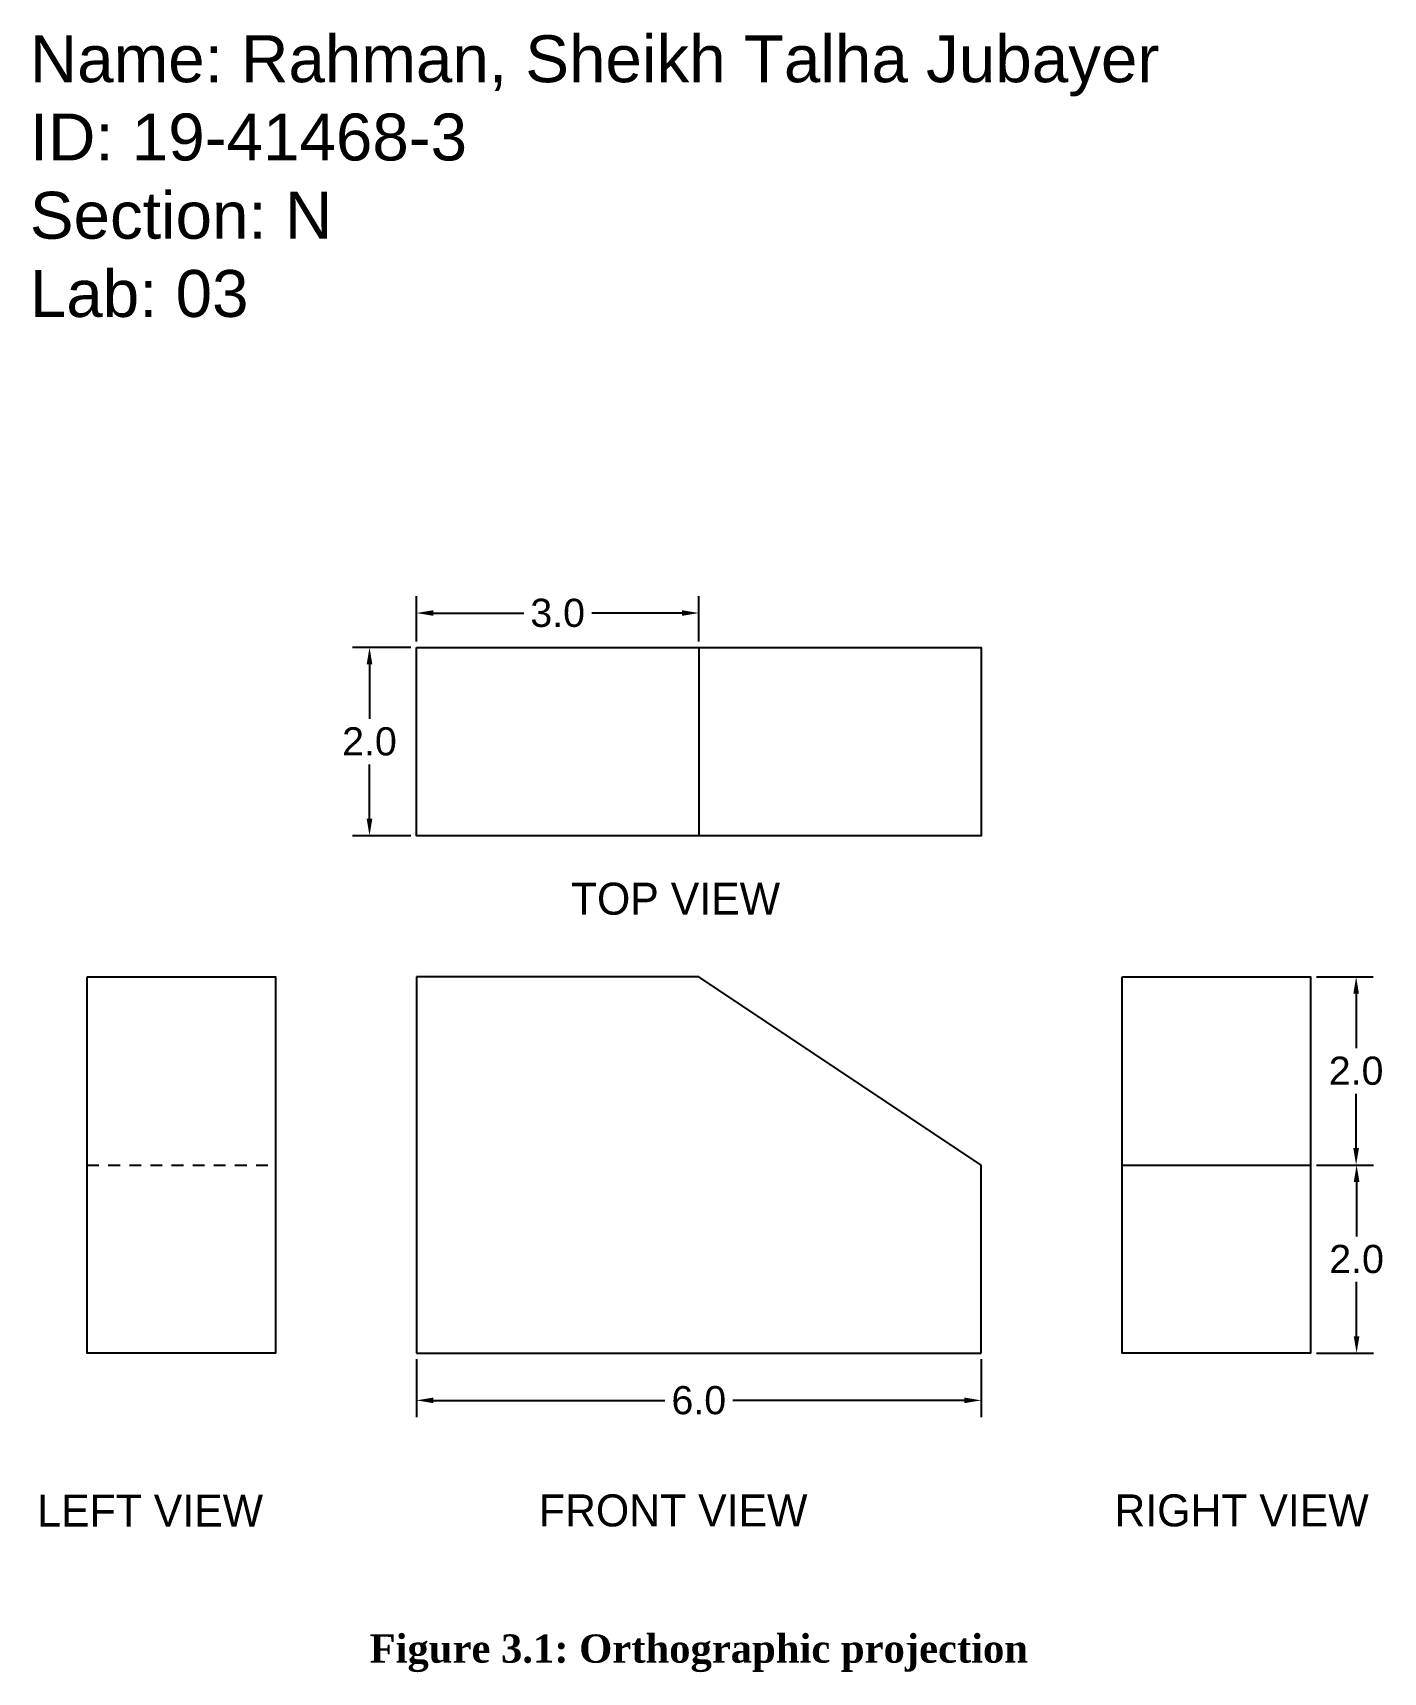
# Model space of a CAD drawing. Header units: inches. Extents: x 1.3 to 15.7, y 8.3 to 25.7.
import ezdxf

# ---------------------------------------------------------------- set-up
doc = ezdxf.new("R2010")
doc.units = ezdxf.units.IN
doc.header["$MEASUREMENT"] = 0
doc.linetypes.add('HIDDEN2', pattern=[0.1875, 0.125, -0.0625])
doc.layers.add('Layer1', color=7, linetype='HIDDEN2')
doc.styles.add('Annotative', font='arial.ttf')
doc.styles.get("Standard").update_dxf_attribs({"font": 'arial.ttf'})
doc.dimstyles.get("Standard").update_dxf_attribs({"dimtxt": 0.3, "dimasz": 0.18, "dimexe": 0.18, "dimexo": 0.0625, "dimgap": 0.09, "dimtad": 0, "dimtih": 1, "dimtoh": 1, "dimdec": 1, "dimzin": 0, "dimdsep": 46, "dimtxsty": 'Standard', "dimcen": 0.09, "dimadec": 0, "dimazin": 0, "dimtfac": 1, "dimtdec": 1, "dimtofl": 0, "dimtmove": 0, "dimatfit": 3, "dimfxl": 1, "dimtolj": 1, "dimtzin": 0, "dimarcsym": 0})

# ---------------------------------------------------------------- blocks, each defined once
blk = doc.blocks.new('*D6')
at = {"color": 0, "lineweight": -2, "transparency": 16777216}
for p, q in [((5.382, 19.245), (5.382, 19.729)), ((8.39, 19.245), (8.39, 19.729)), ((5.562, 19.549), (6.524, 19.549)), ((8.21, 19.549), (7.249, 19.549))]:
    blk.add_line(p, q, dxfattribs=at)
at = {"color": 0, "transparency": 16777216}
for points in [[(5.562, 19.579), (5.562, 19.519), (5.382, 19.549)], [(8.21, 19.579), (8.21, 19.519), (8.39, 19.549)]]:
    blk.add_solid(points, dxfattribs=at)
at = {"layer": 'Defpoints', "color": 0, "transparency": 16777216}
for p in [(8.39, 19.549), (5.382, 19.183), (8.39, 19.183)]:
    blk.add_point(p, dxfattribs=at)
at = {"color": 0, "transparency": 16777216, "insert": (6.886, 19.549), "char_height": 0.3, "attachment_point": 5}
blk.add_mtext('\\A1;3.0', dxfattribs=at)
blk = doc.blocks.new('*D7')
at = {"color": 0, "lineweight": -2, "transparency": 16777216}
for p, q in [((5.32, 19.183), (4.701, 19.183)), ((4.881, 19.003), (4.881, 18.423)), ((4.881, 17.357), (4.881, 17.937)), ((5.32, 17.177), (4.701, 17.177))]:
    blk.add_line(p, q, dxfattribs=at)
at = {"color": 0, "transparency": 16777216}
for points in [[(4.851, 19.003), (4.911, 19.003), (4.881, 19.183)], [(4.851, 17.357), (4.911, 17.357), (4.881, 17.177)]]:
    blk.add_solid(points, dxfattribs=at)
at = {"layer": 'Defpoints', "color": 0, "transparency": 16777216}
for p in [(5.382, 19.183), (4.881, 17.177), (5.382, 17.177)]:
    blk.add_point(p, dxfattribs=at)
at = {"color": 0, "transparency": 16777216, "insert": (4.881, 18.18), "char_height": 0.3, "attachment_point": 5}
blk.add_mtext('\\A1;2.0', dxfattribs=at)
blk = doc.blocks.new('*D8')
at = {"color": 0, "lineweight": -2, "transparency": 16777216}
for p, q in [((5.382, 11.6), (5.382, 10.981)), ((11.398, 11.6), (11.398, 10.981)), ((5.562, 11.161), (8.027, 11.161)), ((11.218, 11.161), (8.754, 11.161))]:
    blk.add_line(p, q, dxfattribs=at)
at = {"color": 0, "transparency": 16777216}
for points in [[(5.562, 11.191), (5.562, 11.131), (5.382, 11.161)], [(11.218, 11.191), (11.218, 11.131), (11.398, 11.161)]]:
    blk.add_solid(points, dxfattribs=at)
at = {"layer": 'Defpoints', "color": 0, "transparency": 16777216}
for p in [(5.382, 11.663), (11.398, 11.663), (11.398, 11.161)]:
    blk.add_point(p, dxfattribs=at)
at = {"color": 0, "transparency": 16777216, "insert": (8.39, 11.161), "char_height": 0.3, "attachment_point": 5}
blk.add_mtext('\\A1;6.0', dxfattribs=at)
blk = doc.blocks.new('*D9')
at = {"color": 0, "lineweight": -2, "transparency": 16777216}
for p, q in [((14.97, 15.673), (15.574, 15.673)), ((15.394, 15.493), (15.394, 14.914)), ((15.394, 13.848), (15.394, 14.428)), ((14.97, 13.668), (15.574, 13.668))]:
    blk.add_line(p, q, dxfattribs=at)
at = {"color": 0, "transparency": 16777216}
for points in [[(15.364, 15.493), (15.424, 15.493), (15.394, 15.673)], [(15.364, 13.848), (15.424, 13.848), (15.394, 13.668)]]:
    blk.add_solid(points, dxfattribs=at)
at = {"layer": 'Defpoints', "color": 0, "transparency": 16777216}
for p in [(14.908, 15.673), (14.908, 13.668), (15.394, 13.668)]:
    blk.add_point(p, dxfattribs=at)
at = {"color": 0, "transparency": 16777216, "insert": (15.394, 14.671), "char_height": 0.3, "attachment_point": 5}
blk.add_mtext('\\A1;2.0', dxfattribs=at)
blk = doc.blocks.new('*D10')
at = {"color": 0, "lineweight": -2, "transparency": 16777216}
for p, q in [((14.97, 13.668), (15.579, 13.668)), ((15.399, 13.488), (15.399, 12.908)), ((15.399, 11.843), (15.399, 12.422)), ((14.97, 11.663), (15.579, 11.663))]:
    blk.add_line(p, q, dxfattribs=at)
at = {"color": 0, "transparency": 16777216}
for points in [[(15.369, 13.488), (15.429, 13.488), (15.399, 13.668)], [(15.369, 11.843), (15.429, 11.843), (15.399, 11.663)]]:
    blk.add_solid(points, dxfattribs=at)
at = {"layer": 'Defpoints', "color": 0, "transparency": 16777216}
for p in [(14.908, 13.668), (14.908, 11.663), (15.399, 11.663)]:
    blk.add_point(p, dxfattribs=at)
at = {"color": 0, "transparency": 16777216, "insert": (15.399, 12.665), "char_height": 0.3, "attachment_point": 5}
blk.add_mtext('\\A1;2.0', dxfattribs=at)

msp = doc.modelspace()

# ---------------------------------------------------------------- linework, layer by layer
for p, q in [((8.39, 19.183), (8.39, 17.177)), ((5.382, 15.673), (5.382, 11.663)), ((8.39, 15.673), (5.382, 15.673)), ((11.398, 13.668), (8.39, 15.673)), ((11.398, 11.663), (11.398, 13.668)), ((12.902, 13.668), (14.908, 13.668)), ((5.382, 11.663), (11.398, 11.663))]:
    msp.add_line(p, q)
for points in [[(5.382, 19.183), (11.398, 19.183), (11.398, 17.177), (5.382, 17.177)], [(1.873, 15.673), (3.878, 15.673), (3.878, 11.663), (1.873, 11.663)], [(12.902, 15.673), (14.908, 15.673), (14.908, 11.663), (12.902, 11.663)]]:
    msp.add_lwpolyline(points, close=True)
at = {"layer": 'Layer1'}
msp.add_line((1.873, 13.668), (3.878, 13.668), dxfattribs=at)

# ---------------------------------------------------------------- texts
for s, width, gutter_width, insert, char_height, attachment_point in [('Name: Rahman, Sheikh Talha Jubayer\\PID: 19-41468-3\\PSection: N\\PLab: 03', 19.87915, 1, (1.262, 25.704), 0.5, 1), ('{\\fTimes New Roman|b1|i0|c0|p18;Figure 3.1: Orthographic projection}', 7.78426, 1.003, (8.39, 8.466), 0.30081, 5)]:
    msp.add_mtext_dynamic_manual_height_columns(s, width=width, gutter_width=gutter_width, heights=[0], dxfattribs=dict(insert=insert, char_height=char_height, attachment_point=attachment_point))
at = {"char_height": 0.34092, "attachment_point": 1, "style": 'Annotative'}
for s, insert, width in [('{\\Ftxt|c0;TOP VIEW}', (7.027, 16.676), 2.97934), ('{\\Ftxt|c0;LEFT VIEW}', (1.341, 10.157), 3.27143), ('{\\Ftxt|c0;FRONT VIEW}', (6.686, 10.159), 3.50511), ('{\\Ftxt|c0;RIGHT VIEW}', (12.818, 10.159), 3.60414)]:
    msp.add_mtext(s, dxfattribs=dict(at, insert=insert, width=width))

# ---------------------------------------------------------------- dimensions: what is measured, and where the dimension line sits
for base, p1, p2, picture, middle in [((8.39, 19.549), (5.382, 19.183), (8.39, 19.183), '*D6', (6.886, 19.549)), ((11.398, 11.161), (5.382, 11.663), (11.398, 11.663), '*D8', (8.39, 11.161))]:
    dim = msp.add_linear_dim(base=base, p1=p1, p2=p2, dimstyle='Standard')
    dim.commit()
    dim.dimension.update_dxf_attribs({"geometry": picture, "text_midpoint": middle})
for base, p1, p2, picture, middle in [((4.881, 17.177), (5.382, 19.183), (5.382, 17.177), '*D7', (4.881, 18.18)), ((15.394, 13.668), (14.908, 15.673), (14.908, 13.668), '*D9', (15.394, 14.671)), ((15.399, 11.663), (14.908, 13.668), (14.908, 11.663), '*D10', (15.399, 12.665))]:
    dim = msp.add_linear_dim(base=base, p1=p1, p2=p2, angle=90, dimstyle='Standard')
    dim.commit()
    dim.dimension.update_dxf_attribs({"geometry": picture, "text_midpoint": middle})

doc.saveas('drawing.dxf')
